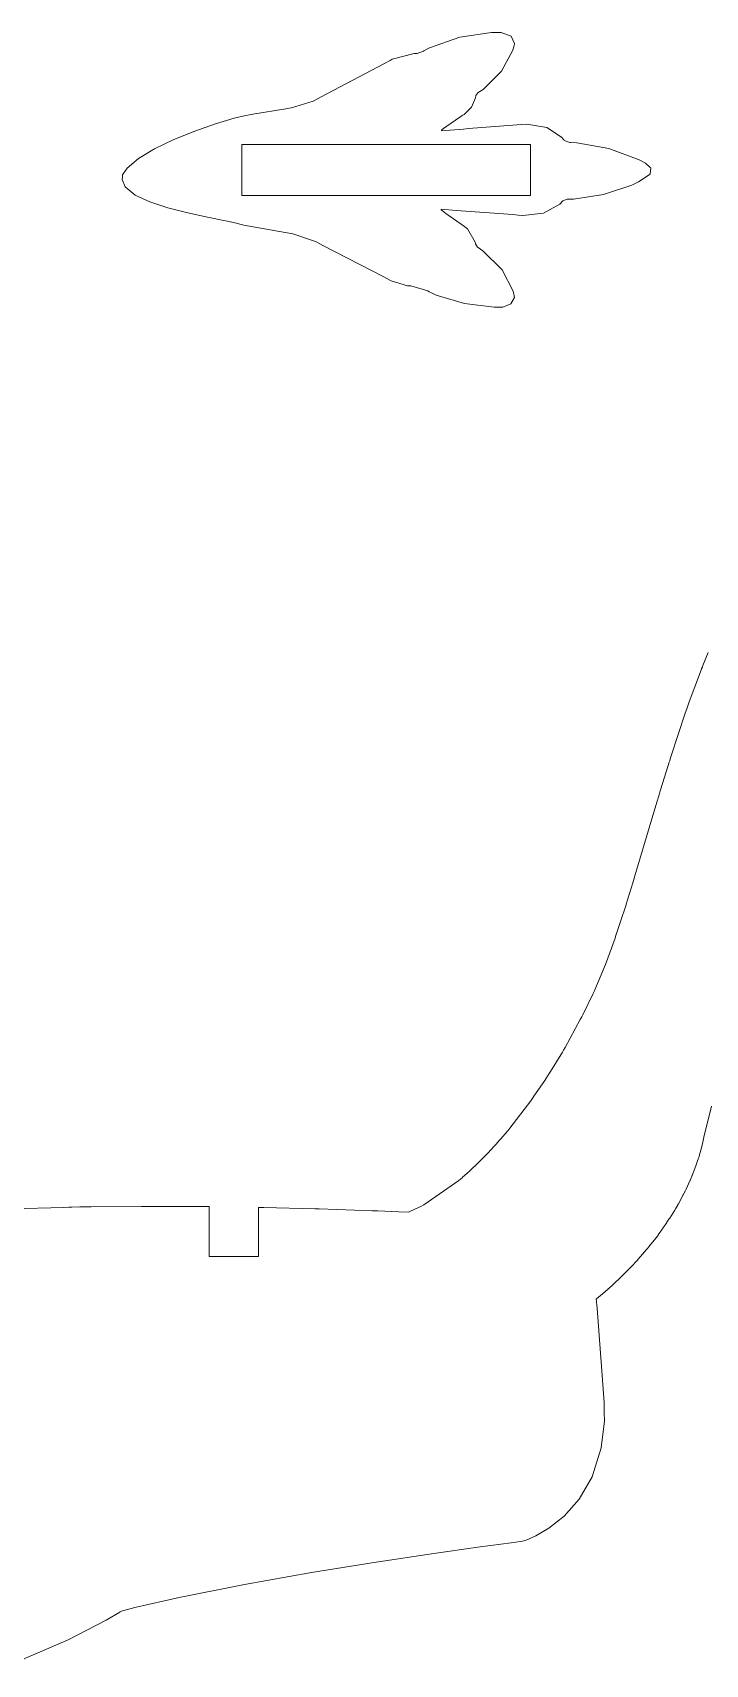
# Model space of a CAD drawing. Header units: millimetres. Extents: x -103 to 107, y -32 to 116.
# Drawn here: x 28.5 to 56.1, y 9.6 to 76.5 of the extents above; entities that cross this region are included whole.
import ezdxf

# ---------------------------------------------------------------- set-up
doc = ezdxf.new("R2010")
doc.units = ezdxf.units.MM
doc.header["$MEASUREMENT"] = 0
doc.layers.add('Layer 1', color=7, linetype='Continuous')

msp = doc.modelspace()

# ---------------------------------------------------------------- linework, layer by layer
at = {"layer": 'Layer 1', "lineweight": 9}
for points in [[(44.8223, 75.8759), (44.8223, 75.8759), (46.0613, 76.3109), (46.0613, 76.3109)], [(46.0613, 76.3109), (46.0613, 76.3109), (47.3613, 76.5029), (47.3613, 76.5029)], [(47.3613, 76.5029), (47.3613, 76.5029), (47.6253, 76.5029), (47.6253, 76.5029)], [(47.6253, 76.5029), (47.6253, 76.5029), (47.7613, 76.5029), (47.7613, 76.5029)], [(47.7613, 76.5029), (47.7613, 76.5029), (48.1713, 76.3649), (48.1713, 76.3649)], [(48.1713, 76.3649), (48.1713, 76.3649), (48.3023, 76.0579), (48.3023, 76.0579)], [(43.2793, 75.4089), (43.2793, 75.4089), (44.1913, 75.6429), (44.1913, 75.6429)], [(44.1913, 75.6429), (44.1913, 75.6429), (44.2863, 75.6419), (44.2863, 75.6419)], [(44.2863, 75.6419), (44.2863, 75.6419), (44.3123, 75.6439), (44.3123, 75.6439)], [(44.3123, 75.6439), (44.3123, 75.6439), (44.5663, 75.7369), (44.5663, 75.7369)], [(44.5663, 75.7369), (44.5663, 75.7369), (44.5883, 75.7519), (44.5883, 75.7519)], [(44.5883, 75.7519), (44.5883, 75.7519), (44.8223, 75.8759), (44.8223, 75.8759)], [(48.2363, 75.7859), (48.2363, 75.7859), (47.7743, 74.9289), (47.7743, 74.9289)], [(48.2813, 75.9729), (48.2813, 75.9729), (48.2363, 75.7859), (48.2363, 75.7859)], [(48.3023, 76.0579), (48.3023, 76.0579), (48.2813, 75.9729), (48.2813, 75.9729)], [(40.3783, 73.8729), (40.3783, 73.8729), (42.9403, 75.2279), (42.9403, 75.2279)], [(42.9403, 75.2279), (42.9403, 75.2279), (43.1963, 75.3629), (43.1963, 75.3629)], [(43.1963, 75.3629), (43.1963, 75.3629), (43.2793, 75.4089), (43.2793, 75.4089)], [(47.7743, 74.9289), (47.7743, 74.9289), (47.0103, 74.1779), (47.0103, 74.1779)], [(39.1563, 73.4159), (39.1563, 73.4159), (40.0393, 73.6959), (40.0393, 73.6959)], [(40.0393, 73.6959), (40.0393, 73.6959), (40.1223, 73.7379), (40.1223, 73.7379)], [(40.1223, 73.7379), (40.1223, 73.7379), (40.3783, 73.8729), (40.3783, 73.8729)], [(46.7063, 73.8279), (46.7063, 73.8279), (46.5323, 73.4449), (46.5323, 73.4449)], [(46.7203, 73.9119), (46.7203, 73.9119), (46.7063, 73.8279), (46.7063, 73.8279)], [(46.8033, 74.0349), (46.8033, 74.0349), (46.7203, 73.9269), (46.7203, 73.9269)], [(46.7203, 73.9269), (46.7203, 73.9269), (46.7203, 73.9119), (46.7203, 73.9119)], [(46.8163, 74.0429), (46.8163, 74.0429), (46.8033, 74.0349), (46.8033, 74.0349)], [(47.0103, 74.1779), (47.0103, 74.1779), (46.8163, 74.0429), (46.8163, 74.0429)], [(36.0343, 72.7669), (36.0343, 72.7669), (36.8073, 72.9959), (36.8073, 72.9959)], [(36.8073, 72.9959), (36.8073, 72.9959), (37.2783, 73.1099), (37.2783, 73.1099)], [(37.2783, 73.1099), (37.2783, 73.1099), (37.4363, 73.1379), (37.4363, 73.1379)], [(37.4363, 73.1379), (37.4363, 73.1379), (37.5683, 73.1629), (37.5683, 73.1629)], [(37.5683, 73.1629), (37.5683, 73.1629), (38.9273, 73.3799), (38.9273, 73.3799)], [(38.9273, 73.3799), (38.9273, 73.3799), (39.0633, 73.4019), (39.0633, 73.4019)], [(39.0633, 73.4019), (39.0633, 73.4019), (39.1563, 73.4159), (39.1563, 73.4159)], [(46.0973, 73.0639), (46.0973, 73.0639), (45.4883, 72.6429), (45.4883, 72.6429)], [(46.1593, 73.1059), (46.1593, 73.1059), (46.0973, 73.0639), (46.0973, 73.0639)], [(46.2333, 73.1489), (46.2333, 73.1489), (46.1593, 73.1059), (46.1593, 73.1059)], [(46.5323, 73.4449), (46.5323, 73.4449), (46.2333, 73.1489), (46.2333, 73.1489)], [(34.3313, 72.1189), (34.3313, 72.1189), (35.1863, 72.4679), (35.1863, 72.4679)], [(35.1863, 72.4679), (35.1863, 72.4679), (36.0343, 72.7669), (36.0343, 72.7669)], [(45.3103, 72.4829), (45.3103, 72.4829), (46.2103, 72.5499), (46.2103, 72.5499)], [(45.3143, 72.5009), (45.3143, 72.5009), (45.3103, 72.4829), (45.3103, 72.4829)], [(45.4163, 72.5929), (45.4163, 72.5929), (45.3143, 72.5009), (45.3143, 72.5009)], [(45.4273, 72.5999), (45.4273, 72.5999), (45.4163, 72.5929), (45.4163, 72.5929)], [(45.4883, 72.6429), (45.4883, 72.6429), (45.4273, 72.5999), (45.4273, 72.5999)], [(46.2103, 72.5499), (46.2103, 72.5499), (46.4083, 72.5659), (46.4083, 72.5659)], [(46.4083, 72.5659), (46.4083, 72.5659), (48.4043, 72.7229), (48.4043, 72.7229)], [(48.4043, 72.7229), (48.4043, 72.7229), (48.6063, 72.7349), (48.6063, 72.7349)], [(48.6063, 72.7349), (48.6063, 72.7349), (48.8093, 72.7489), (48.8093, 72.7489)], [(48.8093, 72.7489), (48.8093, 72.7489), (49.6303, 72.6149), (49.6303, 72.6149)], [(49.6303, 72.6149), (49.6303, 72.6149), (50.2353, 72.2229), (50.2353, 72.2229)], [(32.8763, 71.3409), (32.8763, 71.3409), (33.5373, 71.7379), (33.5373, 71.7379)], [(33.5373, 71.7379), (33.5373, 71.7379), (34.3313, 72.1189), (34.3313, 72.1189)], [(37.1143, 71.9219), (37.1143, 71.9219), (48.9643, 71.9219), (48.9643, 71.9219)], [(37.1143, 69.8209), (37.1143, 69.8209), (37.1143, 71.9219), (37.1143, 71.9219)], [(48.9643, 71.9219), (48.9643, 71.9219), (48.9643, 69.8209), (48.9643, 69.8209)], [(50.2353, 72.2229), (50.2353, 72.2229), (50.3293, 72.1059), (50.3293, 72.1059)], [(50.3293, 72.1059), (50.3293, 72.1059), (50.3443, 72.0859), (50.3443, 72.0859)], [(50.3443, 72.0859), (50.3443, 72.0859), (50.5673, 71.9919), (50.5673, 71.9919)], [(50.5673, 71.9919), (50.5673, 71.9919), (50.5943, 71.9939), (50.5943, 71.9939)], [(50.5943, 71.9939), (50.5943, 71.9939), (50.8613, 71.9859), (50.8613, 71.9859)], [(50.8613, 71.9859), (50.8613, 71.9859), (52.1683, 71.7579), (52.1683, 71.7579)], [(52.1683, 71.7579), (52.1683, 71.7579), (53.4113, 71.2909), (53.4113, 71.2909)], [(32.2313, 70.6679), (32.2313, 70.6679), (32.4143, 70.9449), (32.4143, 70.9449)], [(32.4143, 70.9449), (32.4143, 70.9449), (32.8763, 71.3409), (32.8763, 71.3409)], [(53.4113, 71.2909), (53.4113, 71.2909), (53.6473, 71.1619), (53.6473, 71.1619)], [(53.6473, 71.1619), (53.6473, 71.1619), (53.6693, 71.1479), (53.6693, 71.1479)], [(53.6693, 71.1479), (53.6693, 71.1479), (53.8703, 70.9749), (53.8703, 70.9749)], [(53.8883, 70.9549), (53.8883, 70.9549), (53.8663, 70.7179), (53.8663, 70.7179)], [(53.8703, 70.9749), (53.8703, 70.9749), (53.8883, 70.9549), (53.8883, 70.9549)], [(32.2123, 70.4759), (32.2123, 70.4759), (32.2213, 70.5699), (32.2213, 70.5699)], [(32.3413, 70.1789), (32.3413, 70.1789), (32.2123, 70.4759), (32.2123, 70.4759)], [(32.2213, 70.5699), (32.2213, 70.5699), (32.2313, 70.6679), (32.2313, 70.6679)], [(53.1143, 70.2549), (53.1143, 70.2549), (51.9453, 69.8649), (51.9453, 69.8649)], [(53.3373, 70.3619), (53.3373, 70.3619), (53.1143, 70.2549), (53.1143, 70.2549)], [(53.3883, 70.3799), (53.3883, 70.3799), (53.3373, 70.3619), (53.3373, 70.3619)], [(53.8303, 70.6779), (53.8303, 70.6779), (53.3883, 70.3799), (53.3883, 70.3799)], [(53.8663, 70.7179), (53.8663, 70.7179), (53.8303, 70.6779), (53.8303, 70.6779)], [(32.7393, 69.8449), (32.7393, 69.8449), (32.3413, 70.1789), (32.3413, 70.1789)], [(33.3473, 69.5599), (33.3473, 69.5599), (32.7393, 69.8449), (32.7393, 69.8449)], [(48.9643, 69.8209), (48.9643, 69.8209), (37.1143, 69.8209), (37.1143, 69.8209)], [(50.2713, 69.5859), (50.2713, 69.5859), (50.1633, 69.4709), (50.1633, 69.4709)], [(50.2833, 69.6019), (50.2833, 69.6019), (50.2713, 69.5859), (50.2713, 69.5859)], [(50.4603, 69.6749), (50.4603, 69.6749), (50.2833, 69.6019), (50.2833, 69.6019)], [(50.4803, 69.6729), (50.4803, 69.6729), (50.4603, 69.6749), (50.4603, 69.6749)], [(50.7273, 69.6789), (50.7273, 69.6789), (50.4803, 69.6729), (50.4803, 69.6729)], [(51.9453, 69.8649), (51.9453, 69.8649), (50.7273, 69.6789), (50.7273, 69.6789)], [(34.0913, 69.3189), (34.0913, 69.3189), (33.3473, 69.5599), (33.3473, 69.5599)], [(34.9043, 69.1149), (34.9043, 69.1149), (34.0913, 69.3189), (34.0913, 69.3189)], [(35.7133, 68.9399), (35.7133, 68.9399), (34.9043, 69.1149), (34.9043, 69.1149)], [(36.4493, 68.7869), (36.4493, 68.7869), (35.7133, 68.9399), (35.7133, 68.9399)], [(45.9053, 69.2109), (45.9053, 69.2109), (45.2963, 69.2629), (45.2963, 69.2629)], [(45.2963, 69.2629), (45.2963, 69.2629), (45.2963, 69.2319), (45.2963, 69.2319)], [(45.2963, 69.2319), (45.2963, 69.2319), (45.4063, 69.1499), (45.4063, 69.1499)], [(45.4063, 69.1499), (45.4063, 69.1499), (45.4193, 69.1399), (45.4193, 69.1399)], [(45.4193, 69.1399), (45.4193, 69.1399), (45.4923, 69.0859), (45.4923, 69.0859)], [(45.4923, 69.0859), (45.4923, 69.0859), (46.2503, 68.5569), (46.2503, 68.5569)], [(46.1173, 69.1959), (46.1173, 69.1959), (45.9053, 69.2109), (45.9053, 69.2109)], [(48.2373, 69.0419), (48.2373, 69.0419), (46.1173, 69.1959), (46.1173, 69.1959)], [(48.4483, 69.0229), (48.4483, 69.0229), (48.2373, 69.0419), (48.2373, 69.0419)], [(48.6453, 69.0059), (48.6453, 69.0059), (48.4483, 69.0229), (48.4483, 69.0229)], [(49.4953, 69.1069), (49.4953, 69.1069), (48.6453, 69.0059), (48.6453, 69.0059)], [(50.1633, 69.4709), (50.1633, 69.4709), (49.4953, 69.1069), (49.4953, 69.1069)], [(36.8943, 68.6889), (36.8943, 68.6889), (36.4493, 68.7869), (36.4493, 68.7869)], [(37.0423, 68.6509), (37.0423, 68.6509), (36.8943, 68.6889), (36.8943, 68.6889)], [(37.2043, 68.6079), (37.2043, 68.6079), (37.0423, 68.6509), (37.0423, 68.6509)], [(38.8963, 68.3089), (38.8963, 68.3089), (37.2043, 68.6079), (37.2043, 68.6079)], [(39.0663, 68.2789), (39.0663, 68.2789), (38.8963, 68.3089), (38.8963, 68.3089)], [(39.1643, 68.2619), (39.1643, 68.2619), (39.0663, 68.2789), (39.0663, 68.2789)], [(40.1043, 67.9519), (40.1043, 67.9519), (39.1643, 68.2619), (39.1643, 68.2619)], [(46.2503, 68.5569), (46.2503, 68.5569), (46.3203, 68.4989), (46.3203, 68.4989)], [(46.3203, 68.4989), (46.3203, 68.4989), (46.3733, 68.4619), (46.3733, 68.4619)], [(46.3733, 68.4619), (46.3733, 68.4619), (46.6943, 67.9159), (46.6943, 67.9159)], [(40.1933, 67.9064), (40.1933, 67.9064), (40.1043, 67.9519), (40.1043, 67.9519)], [(40.4433, 67.7769), (40.4433, 67.7769), (40.1933, 67.9064), (40.1933, 67.9064)], [(42.9383, 66.4886), (42.9383, 66.4886), (40.4433, 67.7769), (40.4433, 67.7769)], [(46.6943, 67.9159), (46.6943, 67.9159), (46.7023, 67.8514), (46.7023, 67.8514)], [(46.7023, 67.8514), (46.7023, 67.8514), (46.7033, 67.8362), (46.7033, 67.8362)], [(46.7033, 67.8362), (46.7033, 67.8362), (46.7903, 67.7053), (46.7903, 67.7053)], [(46.7903, 67.7053), (46.7903, 67.7053), (46.8053, 67.6969), (46.8053, 67.6969)], [(46.8053, 67.6969), (46.8053, 67.6969), (47.0063, 67.5593), (47.0063, 67.5593)], [(47.0063, 67.5593), (47.0063, 67.5593), (47.7893, 66.7835), (47.7893, 66.7835)], [(43.1883, 66.3591), (43.1883, 66.3591), (42.9383, 66.4886), (42.9383, 66.4886)], [(43.2473, 66.3231), (43.2473, 66.3231), (43.1883, 66.3591), (43.1883, 66.3591)], [(43.9113, 66.1245), (43.9113, 66.1245), (43.2473, 66.3231), (43.2473, 66.3231)], [(47.7893, 66.7835), (47.7893, 66.7835), (48.2443, 65.8987), (48.2443, 65.8987)], [(43.9813, 66.1206), (43.9813, 66.1206), (43.9113, 66.1245), (43.9113, 66.1245)], [(44.0533, 66.1192), (44.0533, 66.1192), (43.9813, 66.1206), (43.9813, 66.1206)], [(44.7423, 65.9153), (44.7423, 65.9153), (44.0533, 66.1192), (44.0533, 66.1192)], [(44.8043, 65.8765), (44.8043, 65.8765), (44.7423, 65.9153), (44.7423, 65.9153)], [(44.8653, 65.8448), (44.8653, 65.8448), (44.8043, 65.8765), (44.8043, 65.8765)], [(45.0883, 65.7442), (45.0883, 65.7442), (44.8653, 65.8448), (44.8653, 65.8448)], [(46.2543, 65.39), (46.2543, 65.39), (45.0883, 65.7442), (45.0883, 65.7442)], [(48.2963, 65.6437), (48.2963, 65.6437), (48.1533, 65.3848), (48.1533, 65.3848)], [(48.2443, 65.8987), (48.2443, 65.8987), (48.2843, 65.7044), (48.2843, 65.7044)], [(48.2843, 65.7044), (48.2843, 65.7044), (48.2963, 65.6437), (48.2963, 65.6437)], [(47.4643, 65.2426), (47.4643, 65.2426), (46.2543, 65.39), (46.2543, 65.39)], [(47.7093, 65.2454), (47.7093, 65.2454), (47.4643, 65.2426), (47.4643, 65.2426)], [(47.8193, 65.2454), (47.8193, 65.2454), (47.7093, 65.2454), (47.7093, 65.2454)], [(48.1533, 65.3848), (48.1533, 65.3848), (47.8193, 65.2454), (47.8193, 65.2454)], [(56.2503, 51.0807), (56.2503, 51.0807), (56.0273, 50.5501), (56.0273, 50.5501)], [(55.9283, 50.2993), (55.9283, 50.2993), (55.4663, 49.0603), (55.4663, 49.0603)], [(55.9763, 50.4206), (55.9763, 50.4206), (55.9283, 50.2993), (55.9283, 50.2993)], [(55.9773, 50.4273), (55.9773, 50.4273), (55.9763, 50.4206), (55.9763, 50.4206)], [(56.0053, 50.4785), (56.0053, 50.4785), (55.9773, 50.4273), (55.9773, 50.4273)], [(56.0273, 50.5501), (56.0273, 50.5501), (56.0053, 50.4965), (56.0053, 50.4965)], [(56.0053, 50.4965), (56.0053, 50.4965), (56.0053, 50.4785), (56.0053, 50.4785)], [(55.4223, 48.9351), (55.4223, 48.9351), (55.3673, 48.7724), (55.3673, 48.7724)], [(55.4663, 49.0603), (55.4663, 49.0603), (55.4223, 48.9351), (55.4223, 48.9351)], [(55.3063, 48.6003), (55.3063, 48.6003), (54.7293, 46.853), (54.7293, 46.853)], [(55.3673, 48.7724), (55.3673, 48.7724), (55.3063, 48.6003), (55.3063, 48.6003)], [(54.7293, 46.853), (54.7293, 46.853), (54.6743, 46.6766), (54.6743, 46.6766)], [(54.5993, 46.4505), (54.5993, 46.4505), (54.2923, 45.4542), (54.2923, 45.4542)], [(54.6313, 46.5496), (54.6313, 46.5496), (54.5993, 46.4505), (54.5993, 46.4505)], [(54.6343, 46.5605), (54.6343, 46.5605), (54.6313, 46.5496), (54.6313, 46.5496)], [(54.6743, 46.6448), (54.6743, 46.6448), (54.6343, 46.5605), (54.6343, 46.5605)], [(54.6743, 46.6766), (54.6743, 46.6766), (54.6743, 46.6448), (54.6743, 46.6448)], [(54.1383, 44.9441), (54.1383, 44.9441), (53.2373, 41.9279), (53.2373, 41.9279)], [(54.2313, 45.2528), (54.2313, 45.2528), (54.1383, 44.9441), (54.1383, 44.9441)], [(54.2633, 45.3537), (54.2633, 45.3537), (54.2313, 45.2528), (54.2313, 45.2528)], [(54.2923, 45.4542), (54.2923, 45.4542), (54.2633, 45.3537), (54.2633, 45.3537)], [(53.1503, 41.6382), (53.1503, 41.6382), (52.8853, 40.7686), (52.8853, 40.7686)], [(53.2373, 41.9279), (53.2373, 41.9279), (53.1503, 41.6382), (53.1503, 41.6382)], [(52.7363, 40.3086), (52.7363, 40.3086), (52.4873, 39.5628), (52.4873, 39.5628)], [(52.7613, 40.3845), (52.7613, 40.3845), (52.7363, 40.3086), (52.7363, 40.3086)], [(52.7713, 40.4148), (52.7713, 40.4148), (52.7613, 40.3845), (52.7613, 40.3845)], [(52.8743, 40.7372), (52.8743, 40.7372), (52.7713, 40.4148), (52.7713, 40.4148)], [(52.8853, 40.7686), (52.8853, 40.7686), (52.8743, 40.7372), (52.8743, 40.7372)], [(52.4623, 39.4898), (52.4623, 39.4898), (52.4233, 39.3783), (52.4233, 39.3783)], [(52.4873, 39.5628), (52.4873, 39.5628), (52.4623, 39.4898), (52.4623, 39.4898)], [(52.4233, 39.3783), (52.4233, 39.3783), (52.0313, 38.2982), (52.0313, 38.2982)], [(51.9913, 38.1959), (51.9913, 38.1959), (51.8793, 37.9313), (51.8793, 37.9313)], [(52.0313, 38.2982), (52.0313, 38.2982), (51.9913, 38.1959), (51.9913, 38.1959)], [(51.8533, 37.8654), (51.8533, 37.8654), (51.5913, 37.2508), (51.5913, 37.2508)], [(51.8793, 37.9313), (51.8793, 37.9313), (51.8533, 37.8654), (51.8533, 37.8654)], [(51.5233, 37.1034), (51.5233, 37.1034), (51.0993, 36.2338), (51.0993, 36.2338)], [(51.5653, 37.1916), (51.5653, 37.1916), (51.5233, 37.1034), (51.5233, 37.1034)], [(51.5913, 37.2508), (51.5913, 37.2508), (51.5653, 37.1916), (51.5653, 37.1916)], [(51.0563, 36.1484), (51.0563, 36.1484), (50.9963, 36.0327), (50.9963, 36.0327)], [(51.0993, 36.2338), (51.0993, 36.2338), (51.0563, 36.1484), (51.0563, 36.1484)], [(50.9963, 36.0327), (50.9963, 36.0327), (50.3803, 34.8943), (50.3803, 34.8943)], [(50.3803, 34.8943), (50.3803, 34.8943), (50.3163, 34.7842), (50.3163, 34.7842)], [(50.2683, 34.7027), (50.2683, 34.7027), (49.7763, 33.9023), (49.7763, 33.9023)], [(50.3163, 34.7842), (50.3163, 34.7842), (50.2683, 34.7027), (50.2683, 34.7027)], [(49.5403, 33.5396), (49.5403, 33.5396), (49.0993, 32.8894), (49.0993, 32.8894)], [(49.5863, 33.6059), (49.5863, 33.6059), (49.5403, 33.5396), (49.5403, 33.5396)], [(49.7273, 33.8236), (49.7273, 33.8236), (49.5863, 33.6059), (49.5863, 33.6059)], [(49.7763, 33.9023), (49.7763, 33.9023), (49.7273, 33.8236), (49.7273, 33.8236)], [(49.0573, 32.8259), (49.0573, 32.8259), (48.9713, 32.7074), (48.9713, 32.7074)], [(49.0993, 32.8894), (49.0993, 32.8894), (49.0573, 32.8259), (49.0573, 32.8259)], [(48.9713, 32.7074), (48.9713, 32.7074), (48.1093, 31.5827), (48.1093, 31.5827)], [(56.0673, 31.2162), (56.0673, 31.2162), (56.3843, 32.4855), (56.3843, 32.4855)], [(47.9963, 31.4466), (47.9963, 31.4466), (47.7423, 31.1502), (47.7423, 31.1502)], [(48.0223, 31.4769), (48.0223, 31.4769), (47.9963, 31.4466), (47.9963, 31.4466)], [(48.1093, 31.5827), (48.1093, 31.5827), (48.0223, 31.4769), (48.0223, 31.4769)], [(47.4863, 30.8581), (47.4863, 30.8581), (47.2083, 30.5618), (47.2083, 30.5618)], [(47.5133, 30.8885), (47.5133, 30.8885), (47.4863, 30.8581), (47.4863, 30.8581)], [(47.5303, 30.9075), (47.5303, 30.9075), (47.5133, 30.8885), (47.5133, 30.8885)], [(47.6913, 31.0938), (47.6913, 31.0938), (47.5303, 30.9075), (47.5303, 30.9075)], [(47.7173, 31.1213), (47.7173, 31.1213), (47.6913, 31.0938), (47.6913, 31.0938)], [(47.7423, 31.1502), (47.7423, 31.1502), (47.7173, 31.1213), (47.7173, 31.1213)], [(55.8553, 30.3826), (55.8553, 30.3826), (56.0083, 30.9463), (56.0083, 30.9463)], [(56.0083, 30.9463), (56.0083, 30.9463), (56.0203, 31.0028), (56.0203, 31.0028)], [(56.0203, 31.0028), (56.0203, 31.0028), (56.0673, 31.2162), (56.0673, 31.2162)], [(46.9663, 30.311), (46.9663, 30.311), (46.6843, 30.0355), (46.6843, 30.0355)], [(46.9953, 30.3399), (46.9953, 30.3399), (46.9663, 30.311), (46.9663, 30.311)], [(47.1803, 30.5315), (47.1803, 30.5315), (46.9953, 30.3399), (46.9953, 30.3399)], [(47.2083, 30.5618), (47.2083, 30.5618), (47.1803, 30.5315), (47.1803, 30.5315)], [(55.7533, 30.0849), (55.7533, 30.0849), (55.7673, 30.1222), (55.7673, 30.1222)], [(55.7673, 30.1222), (55.7673, 30.1222), (55.7723, 30.1402), (55.7723, 30.1402)], [(55.7723, 30.1402), (55.7723, 30.1402), (55.8333, 30.3096), (55.8333, 30.3096)], [(55.8333, 30.3096), (55.8333, 30.3096), (55.8383, 30.3276), (55.8383, 30.3276)], [(55.8383, 30.3276), (55.8383, 30.3276), (55.8553, 30.3826), (55.8553, 30.3826)], [(46.1493, 29.5504), (46.1493, 29.5504), (46.0183, 29.4357), (46.0183, 29.4357)], [(46.1753, 29.5737), (46.1753, 29.5737), (46.1493, 29.5504), (46.1493, 29.5504)], [(46.4413, 29.8065), (46.4413, 29.8065), (46.1753, 29.5737), (46.1753, 29.5737)], [(46.4693, 29.8301), (46.4693, 29.8301), (46.4413, 29.8065), (46.4413, 29.8065)], [(46.4843, 29.8453), (46.4843, 29.8453), (46.4693, 29.8301), (46.4693, 29.8301)], [(46.6403, 29.9938), (46.6403, 29.9938), (46.4843, 29.8453), (46.4843, 29.8453)], [(46.6563, 30.0079), (46.6563, 30.0079), (46.6403, 29.9938), (46.6403, 29.9938)], [(46.6843, 30.0355), (46.6843, 30.0355), (46.6563, 30.0079), (46.6563, 30.0079)], [(55.4903, 29.4167), (55.4903, 29.4167), (55.5053, 29.4499), (55.5053, 29.4499)], [(55.5053, 29.4499), (55.5053, 29.4499), (55.5133, 29.4689), (55.5133, 29.4689)], [(55.5133, 29.4689), (55.5133, 29.4689), (55.5943, 29.6552), (55.5943, 29.6552)], [(55.5943, 29.6552), (55.5943, 29.6552), (55.6033, 29.6742), (55.6033, 29.6742)], [(55.6033, 29.6742), (55.6033, 29.6742), (55.6163, 29.7116), (55.6163, 29.7116)], [(55.6163, 29.7116), (55.6163, 29.7116), (55.7533, 30.0849), (55.7533, 30.0849)], [(46.0183, 29.4357), (46.0183, 29.4357), (44.5883, 28.4451), (44.5883, 28.4451)], [(55.0213, 28.4783), (55.0213, 28.4783), (55.1933, 28.7965), (55.1933, 28.7965)], [(55.1933, 28.7965), (55.1933, 28.7965), (55.2113, 28.8283), (55.2113, 28.8283)], [(55.2113, 28.8283), (55.2113, 28.8283), (55.2213, 28.8473), (55.2213, 28.8473)], [(55.2213, 28.8473), (55.2213, 28.8473), (55.3133, 29.0322), (55.3133, 29.0322)], [(55.3133, 29.0322), (55.3133, 29.0322), (55.3213, 29.0502), (55.3213, 29.0502)], [(55.3213, 29.0502), (55.3213, 29.0502), (55.3373, 29.083), (55.3373, 29.083)], [(55.3373, 29.083), (55.3373, 29.083), (55.4903, 29.4167), (55.4903, 29.4167)], [(29.8213, 28.3347), (29.8213, 28.3347), (27.6793, 28.2755), (27.6793, 28.2755)], [(30.0283, 28.3375), (30.0283, 28.3375), (29.8213, 28.3347), (29.8213, 28.3347)], [(30.1413, 28.3432), (30.1413, 28.3432), (30.0283, 28.3375), (30.0283, 28.3375)], [(30.4823, 28.3555), (30.4823, 28.3555), (30.1413, 28.3432), (30.1413, 28.3432)], [(30.8213, 28.3569), (30.8213, 28.3569), (30.4823, 28.3555), (30.4823, 28.3555)], [(30.9363, 28.3569), (30.9363, 28.3569), (30.8213, 28.3569), (30.8213, 28.3569)], [(32.9993, 28.3693), (32.9993, 28.3693), (30.9363, 28.3569), (30.9363, 28.3569)], [(35.7793, 28.3693), (35.7793, 28.3693), (32.9993, 28.3693), (32.9993, 28.3693)], [(35.7793, 26.3214), (35.7793, 26.3214), (35.7793, 28.3693), (35.7793, 28.3693)], [(38.0233, 28.3323), (38.0233, 28.3323), (37.8043, 28.3361), (37.8043, 28.3361)], [(37.8043, 28.3361), (37.8043, 28.3361), (37.8043, 26.3214), (37.8043, 26.3214)], [(40.1093, 28.2811), (40.1093, 28.2811), (38.0233, 28.3323), (38.0233, 28.3323)], [(40.2913, 28.274), (40.2913, 28.274), (40.1093, 28.2811), (40.1093, 28.2811)], [(42.4663, 28.1985), (42.4663, 28.1985), (40.2913, 28.274), (40.2913, 28.274)], [(42.7003, 28.1901), (42.7003, 28.1901), (42.4663, 28.1985), (42.4663, 28.1985)], [(43.5523, 28.153), (43.5523, 28.153), (42.7003, 28.1901), (42.7003, 28.1901)], [(43.9353, 28.135), (43.9353, 28.135), (43.5523, 28.153), (43.5523, 28.153)], [(43.9783, 28.1516), (43.9783, 28.1516), (43.9353, 28.135), (43.9353, 28.135)], [(43.9353, 28.135), (43.9353, 28.135), (43.9353, 28.135), (43.9353, 28.135)], [(44.3933, 28.3418), (44.3933, 28.3418), (43.9783, 28.1516), (43.9783, 28.1516)], [(44.4353, 28.3622), (44.4353, 28.3622), (44.3933, 28.3418), (44.3933, 28.3418)], [(44.5883, 28.4451), (44.5883, 28.4451), (44.4353, 28.3622), (44.4353, 28.3622)], [(54.6663, 27.8923), (54.6663, 27.8923), (54.8703, 28.2204), (54.8703, 28.2204)], [(54.8703, 28.2204), (54.8703, 28.2204), (54.8903, 28.2522), (54.8903, 28.2522)], [(54.8903, 28.2522), (54.8903, 28.2522), (54.9003, 28.2687), (54.9003, 28.2687)], [(54.9003, 28.2687), (54.9003, 28.2687), (54.9953, 28.43), (54.9953, 28.43)], [(54.9953, 28.43), (54.9953, 28.43), (55.0053, 28.4465), (55.0053, 28.4465)], [(55.0053, 28.4465), (55.0053, 28.4465), (55.0213, 28.4783), (55.0213, 28.4783)], [(54.2383, 27.2683), (54.2383, 27.2683), (54.5183, 27.668), (54.5183, 27.668)], [(54.5183, 27.668), (54.5183, 27.668), (54.5473, 27.7092), (54.5473, 27.7092)], [(54.5473, 27.7092), (54.5473, 27.7092), (54.5553, 27.7216), (54.5553, 27.7216)], [(54.5553, 27.7216), (54.5553, 27.7216), (54.6373, 27.8472), (54.6373, 27.8472)], [(54.6373, 27.8472), (54.6373, 27.8472), (54.6453, 27.8595), (54.6453, 27.8595)], [(54.6453, 27.8595), (54.6453, 27.8595), (54.6663, 27.8923), (54.6663, 27.8923)], [(53.8433, 26.7571), (53.8433, 26.7571), (54.1613, 27.1593), (54.1613, 27.1593)], [(54.1613, 27.1593), (54.1613, 27.1593), (54.1903, 27.2009), (54.1903, 27.2009)], [(54.1903, 27.2009), (54.1903, 27.2009), (54.1913, 27.2034), (54.1913, 27.2034)], [(54.1913, 27.2034), (54.1913, 27.2034), (54.2083, 27.2284), (54.2083, 27.2284)], [(54.2083, 27.2284), (54.2083, 27.2284), (54.2113, 27.2298), (54.2113, 27.2298)], [(54.2113, 27.2298), (54.2113, 27.2298), (54.2383, 27.2683), (54.2383, 27.2683)], [(37.8043, 26.3214), (37.8043, 26.3214), (35.7793, 26.3214), (35.7793, 26.3214)], [(53.1013, 25.9136), (53.1013, 25.9136), (53.3053, 26.1355), (53.3053, 26.1355)], [(53.3053, 26.1355), (53.3053, 26.1355), (53.3283, 26.1574), (53.3283, 26.1574)], [(53.3283, 26.1574), (53.3283, 26.1574), (53.4433, 26.2872), (53.4433, 26.2872)], [(53.4433, 26.2872), (53.4433, 26.2872), (53.4673, 26.3147), (53.4673, 26.3147)], [(53.4673, 26.3147), (53.4673, 26.3147), (53.7123, 26.6026), (53.7123, 26.6026)], [(53.7123, 26.6026), (53.7123, 26.6026), (53.7373, 26.6315), (53.7373, 26.6315)], [(53.7373, 26.6315), (53.7373, 26.6315), (53.8113, 26.7183), (53.8113, 26.7183)], [(53.8113, 26.7183), (53.8113, 26.7183), (53.8433, 26.7571), (53.8433, 26.7571)], [(52.6123, 25.4204), (52.6123, 25.4204), (52.6223, 25.4314), (52.6223, 25.4314)], [(52.6223, 25.4314), (52.6223, 25.4314), (52.7253, 25.5347), (52.7253, 25.5347)], [(52.7253, 25.5347), (52.7253, 25.5347), (52.7363, 25.5442), (52.7363, 25.5442)], [(52.7363, 25.5442), (52.7363, 25.5442), (52.7463, 25.5552), (52.7463, 25.5552)], [(52.7463, 25.5552), (52.7463, 25.5552), (52.9353, 25.7429), (52.9353, 25.7429)], [(52.9353, 25.7429), (52.9353, 25.7429), (52.9543, 25.7605), (52.9543, 25.7605)], [(52.9543, 25.7605), (52.9543, 25.7605), (53.0813, 25.8928), (53.0813, 25.8928)], [(53.0813, 25.8928), (53.0813, 25.8928), (53.1013, 25.9136), (53.1013, 25.9136)], [(51.6633, 24.584), (51.6633, 24.584), (51.9113, 24.7879), (51.9113, 24.7879)], [(51.9113, 24.7879), (51.9113, 24.7879), (52.0283, 24.8884), (52.0283, 24.8884)], [(52.0283, 24.8884), (52.0283, 24.8884), (52.0363, 24.8951), (52.0363, 24.8951)], [(52.0363, 24.8951), (52.0363, 24.8951), (52.1243, 24.9738), (52.1243, 24.9738)], [(52.1243, 24.9738), (52.1243, 24.9738), (52.1343, 24.9809), (52.1343, 24.9809)], [(52.1343, 24.9809), (52.1343, 24.9809), (52.3013, 25.1294), (52.3013, 25.1294)], [(52.3013, 25.1294), (52.3013, 25.1294), (52.4173, 25.2384), (52.4173, 25.2384)], [(52.4173, 25.2384), (52.4173, 25.2384), (52.6123, 25.4204), (52.6123, 25.4204)], [(51.6983, 24.1995), (51.6983, 24.1995), (51.6493, 24.584), (51.6493, 24.584)], [(51.6493, 24.584), (51.6493, 24.584), (51.6633, 24.584), (51.6633, 24.584)], [(51.9743, 20.3312), (51.9743, 20.3312), (51.6983, 24.1995), (51.6983, 24.1995)], [(51.9803, 19.9425), (51.9803, 19.9425), (51.9743, 20.3312), (51.9743, 20.3312)], [(51.8613, 18.4735), (51.8613, 18.4735), (51.9873, 19.5774), (51.9873, 19.5774)], [(51.9873, 19.5774), (51.9873, 19.5774), (51.9803, 19.9425), (51.9803, 19.9425)], [(51.4933, 17.29), (51.4933, 17.29), (51.8613, 18.4735), (51.8613, 18.4735)], [(50.9603, 16.3653), (50.9603, 16.3653), (51.4933, 17.29), (51.4933, 17.29)], [(50.3403, 15.6707), (50.3403, 15.6707), (50.9603, 16.3653), (50.9603, 16.3653)], [(49.7153, 15.1786), (49.7153, 15.1786), (50.3403, 15.6707), (50.3403, 15.6707)], [(48.7813, 14.6921), (48.7813, 14.6921), (49.1703, 14.8618), (49.1703, 14.8618)], [(49.1703, 14.8618), (49.1703, 14.8618), (49.7153, 15.1786), (49.7153, 15.1786)], [(42.6273, 13.7883), (42.6273, 13.7883), (44.9903, 14.1425), (44.9903, 14.1425)], [(44.9903, 14.1425), (44.9903, 14.1425), (46.8973, 14.4113), (46.8973, 14.4113)], [(46.8973, 14.4113), (46.8973, 14.4113), (48.1713, 14.582), (48.1713, 14.582)], [(48.1713, 14.582), (48.1713, 14.582), (48.6353, 14.6413), (48.6353, 14.6413)], [(48.6353, 14.6413), (48.6353, 14.6413), (48.7813, 14.6921), (48.7813, 14.6921)], [(48.6353, 14.6413), (48.6353, 14.6413), (48.6353, 14.6413), (48.6353, 14.6413)], [(48.6353, 14.6413), (48.6353, 14.6413), (48.6353, 14.6413), (48.6353, 14.6413)], [(39.9813, 13.3611), (39.9813, 13.3611), (42.6273, 13.7883), (42.6273, 13.7883)], [(34.5543, 12.3387), (34.5543, 12.3387), (37.2323, 12.8732), (37.2323, 12.8732)], [(37.2323, 12.8732), (37.2323, 12.8732), (39.9813, 13.3611), (39.9813, 13.3611)], [(32.7283, 11.9253), (32.7283, 11.9253), (34.5543, 12.3387), (34.5543, 12.3387)], [(29.9933, 10.6062), (29.9933, 10.6062), (31.5503, 11.4113), (31.5503, 11.4113)], [(31.5503, 11.4113), (31.5503, 11.4113), (32.1133, 11.7309), (32.1133, 11.7309)], [(32.1133, 11.7309), (32.1133, 11.7309), (32.1263, 11.7679), (32.1263, 11.7679)], [(32.1263, 11.7679), (32.1263, 11.7679), (32.7283, 11.9253), (32.7283, 11.9253)], [(27.6503, 9.5962), (27.6503, 9.5962), (29.9933, 10.6062), (29.9933, 10.6062)]]:
    msp.add_open_spline(points, degree=3, dxfattribs=at)

doc.saveas('drawing.dxf')
